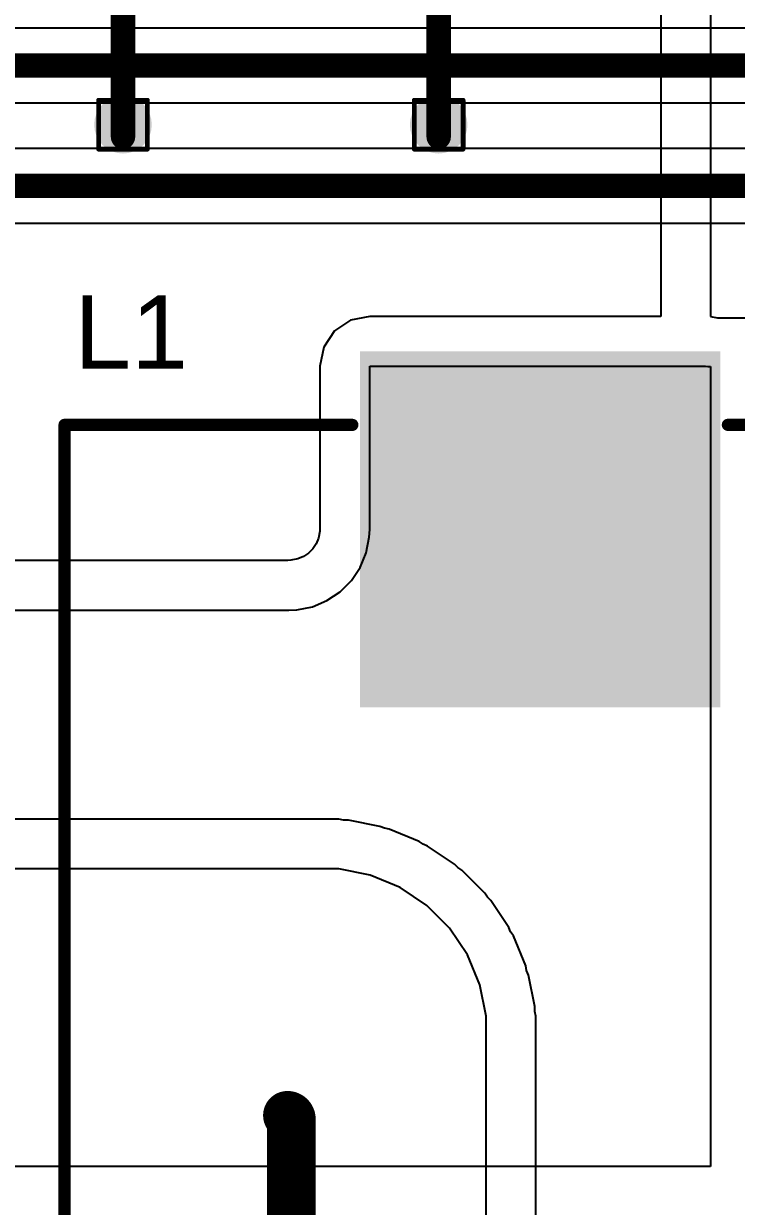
# Model space of a CAD drawing. Header units: inches. Extents: x -40 to 219, y 2 to 133.
# Drawn here: x 17.97 to 25.39, y 43.13 to 55.44 of the extents above; entities that cross this region are included whole.
import ezdxf

# ---------------------------------------------------------------- set-up
doc = ezdxf.new("R2010")
doc.units = ezdxf.units.IN
for name, color, linetype in [('Bottom Layer', 5, 'Continuous'), ('Drill Drawing', 1, 'Continuous'), ('Top Layer', 1, 'Continuous'), ('Top Overlay', 2, 'Continuous'), ('Top Paste', 8, 'Continuous'), ('Top Solder', 216, 'Continuous'), ('Via Holes', 16, 'Continuous')]:
    doc.layers.add(name, color=color, linetype=linetype)
doc.styles.add('Arial', font='', dxfattribs={"height": 0.2})
doc.styles.get('Arial').set_extended_font_data('Arial')

# ---------------------------------------------------------------- blocks, each defined once
blk = doc.blocks.new('MDA1040_470M_146')
at = {"layer": 'Top Layer'}
blk.add_hatch(color=1, dxfattribs=at).paths.add_polyline_path([(2.72500217, 1.77500026), (6.22500279, 1.77500026), (6.22500279, -1.77500026), (2.72500217, -1.77500026)])
at = {"layer": 'Top Paste'}
blk.add_hatch(color=8, dxfattribs=at).paths.add_polyline_path([(2.72500217, 1.77500026), (6.22500279, 1.77500026), (6.22500279, -1.77500026), (2.72500217, -1.77500026)])
at = {"layer": 'Top Solder'}
blk.add_hatch(color=216, dxfattribs=at).paths.add_polyline_path([(2.62340217, 1.87660026), (6.326602789999999, 1.87660026), (6.326602789999999, -1.87660026), (2.62340217, -1.87660026)])
at = {"layer": 'Top Overlay', "const_width": 0.127}
for points in [[(-0.5469966199999999, 4.953), (-5.562597459999999, 4.95299746)], [(-0.5469966199999999, 4.953), (5.562602539999999, 4.953)], [(5.562602539999999, 4.953), (5.562602539999999, 1.9558)], [(5.5626, -1.9558), (5.5626, -4.953)]]:
    blk.add_lwpolyline(points, dxfattribs=at)
at = {"layer": 'Top Overlay', "const_width": 0.0635}
for points in [[(-0.57874662, 4.953, 1), (-0.51524662, 4.953, 1)], [(-0.57874662, 4.953, 1), (-0.51524662, 4.953, 1)], [(5.53085254, 4.953, 1), (5.59435254, 4.953, 1)], [(5.53085254, 4.953, 1), (5.59435254, 4.953, 1)], [(5.53085254, 1.9558, 1), (5.59435254, 1.9558, 1)], [(5.53085, -1.9558, 1), (5.594349999999999, -1.9558, 1)]]:
    blk.add_lwpolyline(points, format="xyb", close=True, dxfattribs=at)

msp = doc.modelspace()

# ---------------------------------------------------------------- hatches: boundary and pattern name
at = {"layer": 'Bottom Layer'}
h = msp.add_hatch(color=5, dxfattribs=at)
edge = h.paths.add_edge_path()
edge.add_arc((19.00061986, 54.38839262), 0.2999994, 0, 360)
h = msp.add_hatch(color=5, dxfattribs=at)
edge = h.paths.add_edge_path()
edge.add_arc((22.28850254, 54.38839262), 0.2999994, 0, 360)
at = {"layer": 'Top Layer'}
h = msp.add_hatch(color=1, dxfattribs=at)
edge = h.paths.add_edge_path()
edge.add_arc((19.00061986, 54.38839262), 0.2999994, 0, 360)
h = msp.add_hatch(color=1, dxfattribs=at)
edge = h.paths.add_edge_path()
edge.add_arc((22.28850254, 54.38839262), 0.2999994, 0, 360)
at = {"layer": 'Via Holes'}
h = msp.add_hatch(color=7, dxfattribs=at)
edge = h.paths.add_edge_path()
edge.add_arc((19.00061986, 54.38839262), 0.1499997, 0, 360)
h = msp.add_hatch(color=7, dxfattribs=at)
edge = h.paths.add_edge_path()
edge.add_arc((22.28850254, 54.38839262), 0.1499997, 0, 360)

# ---------------------------------------------------------------- linework, layer by layer
at = {"layer": 'Bottom Layer'}
for p, q in [((39.79464736, 55.39320138), (10.2846251, 55.39320392)), ((10.28463018, 54.61627379999999), (39.79464736, 54.61627126)), ((33.6819367, 54.14185767999999), (10.27174476, 54.14185767999999)), ((10.27174476, 53.36492756000001), (33.6819367, 53.36492756000001)), ((21.0796632, 47.15932656), (14.48545744, 47.1593291)), ((21.24727272, 47.1593291), (21.0796632, 47.15932656)), ((21.29730818, 47.14937738), (21.24727272, 47.1593291)), ((21.34832662, 47.14937738), (21.29730818, 47.14937738)), ((21.6771093, 47.08398), (21.34832662, 47.14937738)), ((21.724239, 47.06445755999999), (21.6771093, 47.08398)), ((21.77427446, 47.05450584), (21.724239, 47.06445755999999)), ((22.08398174, 46.92622059999999), (21.77427446, 47.05450584)), ((22.12639974, 46.89787674), (22.08398174, 46.92622059999999)), ((22.1735269, 46.87835684), (22.12639974, 46.89787674)), ((22.4522538, 46.69211895999999), (22.1735269, 46.87835684)), ((22.48832434, 46.65604842), (22.4522538, 46.69211895999999)), ((21.07967082, 46.64137484), (14.48545744, 46.64137737999999)), ((21.24728034, 46.64137737999999), (21.07967082, 46.64137484)), ((21.57606302, 46.57598), (21.24728034, 46.64137737999999)), ((21.8857703, 46.44769476), (21.57606302, 46.57598)), ((22.53074488, 46.62770456), (22.48832434, 46.65604842)), ((22.7677853, 46.39066414), (22.53074488, 46.62770456)), ((22.1644972, 46.26145688), (21.8857703, 46.44769476)), ((22.79612916, 46.3482436), (22.7677853, 46.39066414)), ((22.8321997, 46.31217306), (22.79612916, 46.3482436)), ((23.01843758, 46.03344616), (22.8321997, 46.31217306)), ((22.40153762, 46.02441646), (22.1644972, 46.26145688)), ((22.5877755, 45.74568956), (22.40153762, 46.02441646)), ((23.03795748, 45.98631899999999), (23.01843758, 46.03344616)), ((23.06630134, 45.943901), (23.03795748, 45.98631899999999)), ((23.19458404, 45.63419372), (23.06630134, 45.943901)), ((22.71606074, 45.43598228), (22.5877755, 45.74568956)), ((23.20453576, 45.58416588), (23.19458404, 45.63419372)), ((23.22406074, 45.53702856), (23.20453576, 45.58416588)), ((22.78145812, 45.10719959999999), (22.71606074, 45.43598228)), ((23.28945812, 45.20824334), (23.22406074, 45.53702856)), ((23.28945812, 45.15722236), (23.28945812, 45.20824334)), ((22.78145304, 44.93959008), (22.78145812, 45.10719959999999)), ((23.29940984, 45.10718436), (23.28945812, 45.15722236)), ((23.29940476, 44.93957484), (23.29940984, 45.10718436)), ((22.78145558, 38.63758338), (22.78145304, 44.93959008)), ((23.2994073, 38.63758338), (23.29940476, 44.93957484))]:
    msp.add_line(p, q, dxfattribs=at)
for points, const_width in [([(9.88961954, 55.00473886), (39.79464736, 55.00473632)], 0.254), ([(9.87673666, 53.75339261999999), (29.66857668, 53.75339261999999)], 0.254), ([(20.75342052, 34.41839192), (20.75342052, 44.03639148)], 0.508)]:
    msp.add_lwpolyline(points, dxfattribs=dict(at, const_width=const_width))
at = {"layer": 'Bottom Layer', "const_width": 0.508}
msp.add_lwpolyline([(20.71381938, 44.07599262, -0.4142135623730951), (20.75342052, 44.03639148)], format="xyb", dxfattribs=at)
at = {"layer": 'Bottom Layer', "const_width": 0.254}
for points in [[(20.58681938, 44.07599262, 1), (20.84081938, 44.07599262, 1)], [(20.62642052, 44.03639148, 1), (20.88042052, 44.03639148, 1)], [(20.62642052, 44.03639148, 1), (20.88042052, 44.03639148, 1)]]:
    msp.add_lwpolyline(points, format="xyb", close=True, dxfattribs=at)
at = {"layer": 'Drill Drawing', "const_width": 0.0508}
for points in [[(18.74661986, 54.64239262), (19.25461986, 54.64239262)], [(18.74661986, 54.13439262), (18.74661986, 54.64239262)], [(19.25461986, 54.13439262), (19.25461986, 54.64239262)], [(22.03450254, 54.64239262), (22.54250254, 54.64239262)], [(22.03450254, 54.13439262), (22.03450254, 54.64239262)], [(22.54250254, 54.13439262), (22.54250254, 54.64239262)], [(18.74661986, 54.13439262), (19.25461986, 54.13439262)], [(22.03450254, 54.13439262), (22.54250254, 54.13439262)]]:
    msp.add_lwpolyline(points, dxfattribs=at)
at = {"layer": 'Drill Drawing', "const_width": 0.0254}
for points in [[(18.73391986, 54.64239262, 1), (18.75931986, 54.64239262, 1)], [(18.73391986, 54.64239262, 1), (18.75931986, 54.64239262, 1)], [(19.24191986, 54.64239262, 1), (19.26731986, 54.64239262, 1)], [(19.24191986, 54.64239262, 1), (19.26731986, 54.64239262, 1)], [(22.02180254, 54.64239262, 1), (22.04720254, 54.64239262, 1)], [(22.02180254, 54.64239262, 1), (22.04720254, 54.64239262, 1)], [(22.52980254, 54.64239262, 1), (22.55520254, 54.64239262, 1)], [(22.52980254, 54.64239262, 1), (22.55520254, 54.64239262, 1)], [(18.73391986, 54.13439262, 1), (18.75931986, 54.13439262, 1)], [(18.73391986, 54.13439262, 1), (18.75931986, 54.13439262, 1)], [(19.24191986, 54.13439262, 1), (19.26731986, 54.13439262, 1)], [(19.24191986, 54.13439262, 1), (19.26731986, 54.13439262, 1)], [(22.02180254, 54.13439262, 1), (22.04720254, 54.13439262, 1)], [(22.02180254, 54.13439262, 1), (22.04720254, 54.13439262, 1)], [(22.52980254, 54.13439262, 1), (22.55520254, 54.13439262, 1)], [(22.52980254, 54.13439262, 1), (22.55520254, 54.13439262, 1)]]:
    msp.add_lwpolyline(points, format="xyb", close=True, dxfattribs=at)
at = {"layer": 'Top Layer'}
for p, q in [((24.60192692, 58.86902881999999), (24.60192692, 52.39337248)), ((25.11987864, 58.88173644), (25.11987864, 52.39337248)), ((21.37166668, 52.3539466), (21.20363044, 52.24166844000001)), ((21.56987812, 52.39337248), (21.37166668, 52.3539466)), ((24.60192692, 52.39337248), (21.56987812, 52.39337248)), ((25.11987864, 52.39337248), (25.19308652, 52.37881065999999)), ((25.19308652, 52.37881065999999), (28.65677784, 52.37881065999999)), ((21.20363044, 52.24166844000001), (21.09135228, 52.07363219999999)), ((21.09135228, 52.07363219999999), (21.0519264, 51.87542076)), ((21.0519264, 51.87542076), (21.0519264, 50.18892172)), ((21.56987812, 50.1762141), (21.56987812, 51.87542076)), ((21.56987812, 51.87542076), (25.06886274, 51.87542076)), ((25.06886274, 51.87542076), (25.09204024, 51.87081066)), ((25.09204024, 51.87081066), (25.11987864, 51.87081066)), ((25.11987864, 51.87081066), (25.11987864, 43.54259516)), ((21.05037446, 50.15736476), (21.03561198, 50.08314087999999)), ((21.0519264, 50.18892172), (21.05037446, 50.15736476)), ((21.56582682, 50.09377585999999), (21.56987812, 50.1762141)), ((21.01156326, 50.02508409999999), (20.97664842, 49.97283122)), ((21.03561198, 50.08314087999999), (21.01156326, 50.02508409999999)), ((21.53366026, 49.93206676), (21.56582682, 50.09377585999999)), ((20.82189384, 49.86942274), (20.7476725, 49.85466026)), ((20.87994554, 49.89346892), (20.82189384, 49.86942274)), ((20.93220604, 49.92838884), (20.87994554, 49.89346892)), ((20.97664842, 49.97283122), (20.93220604, 49.92838884)), ((21.47056666, 49.77974296), (21.53366026, 49.93206676)), ((20.7161384, 49.85311086), (11.40475494, 49.85311086)), ((20.7476725, 49.85466026), (20.7161384, 49.85311086)), ((21.37896664, 49.64265408), (21.47056666, 49.77974296)), ((21.26238064, 49.52606807999999), (21.37896664, 49.64265408)), ((21.12529176, 49.43446806), (21.26238064, 49.52606807999999)), ((20.81125886, 49.3392079), (20.97296796, 49.37137446)), ((20.97296796, 49.37137446), (21.12529176, 49.43446806)), ((11.40475494, 49.33515913999999), (20.72882316, 49.33515913999999)), ((20.72882316, 49.33515913999999), (20.81125886, 49.3392079)), ((25.11987864, 43.54259516), (11.43767842, 43.54259516))]:
    msp.add_line(p, q, dxfattribs=at)
at = {"layer": 'Top Layer', "const_width": 0.254}
for points in [[(19.00061986, 54.38839262), (19.00061986, 59.53800894)], [(22.28850254, 54.38839262), (22.28850254, 57.49984435999999)], [(19.00061986, 54.26139262), (19.00061986, 54.38839262)], [(22.28850254, 54.26139262), (22.28850254, 54.38839262)]]:
    msp.add_lwpolyline(points, dxfattribs=at)
at = {"layer": 'Top Layer', "const_width": 0.127}
for points in [[(18.93711986, 54.38839262, 1), (19.06411986, 54.38839262, 1)], [(18.93711986, 54.38839262, 1), (19.06411986, 54.38839262, 1)], [(22.22500254, 54.38839262, 1), (22.35200254, 54.38839262, 1)], [(22.22500254, 54.38839262, 1), (22.35200254, 54.38839262, 1)], [(18.93711986, 54.26139262, 1), (19.06411986, 54.26139262, 1)], [(22.22500254, 54.26139262, 1), (22.35200254, 54.26139262, 1)]]:
    msp.add_lwpolyline(points, format="xyb", close=True, dxfattribs=at)

# ---------------------------------------------------------------- block references
at = {"rotation": 90}
msp.add_blockref('MDA1040_470M_146', (23.34488346, 45.70121162), dxfattribs=at)

# ---------------------------------------------------------------- texts
at = {"layer": 'Top Overlay', "style": 'Arial'}
msp.add_text('L1', height=0.7619999999999999, dxfattribs=at).set_placement((18.49278496, 51.84851708))

doc.saveas('drawing.dxf')
